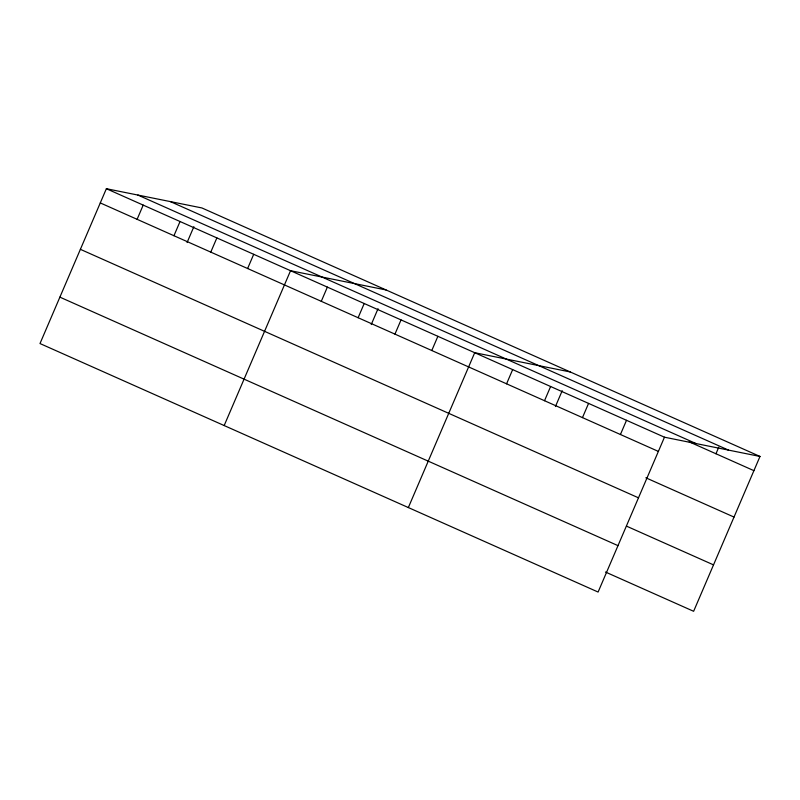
<?xml version="1.0" encoding="UTF-8"?>
<svg xmlns="http://www.w3.org/2000/svg" width="800" height="800" viewBox="0 0 800 800"><rect width="100%" height="100%" fill="white"/><g stroke="black" fill="none" stroke-linecap="round" stroke-linejoin="round"><path stroke-width="1.2" d="M760 456.45L201.9 207.95L106.37 188.71L40 343.55L598.1 592.05L664.47 437.2L760 456.45L693.63 611.29L605.45 572.03M137.11 219.32L143.2 205.11M173.95 235.72L180.04 221.51M187.08 242.53L193.87 226.69M210.78 252.12L216.87 237.91M247.62 268.52L253.7 254.31M224.17 425.56L290.54 270.71L386.07 289.96M321.28 301.32L327.37 287.11M358.12 317.72L364.21 303.51M371.25 324.54L378.04 308.69M394.95 334.12L401.04 319.91M431.79 350.52L437.88 336.31M408.35 507.56L474.71 352.71L570.25 371.96M506.57 383.82L512.66 369.61M544.52 400.72L550.61 386.51M555.42 406.54L562.22 390.7M582.47 417.62L588.56 403.41M620.43 434.51L626.51 420.31M715.96 453.76L718.77 447.2M170.37 201.6L728.47 450.1M137.89 195.06L695.99 443.55M689.17 441.83L753.91 470.66M106.37 188.71L664.47 437.2M100.28 202.92L658.38 451.41M645.84 477.8L734.02 517.07M80.39 249.33L638.48 497.82M626.46 526.12L713.52 564.88M59.89 297.14L617.99 545.64"/></g></svg>
